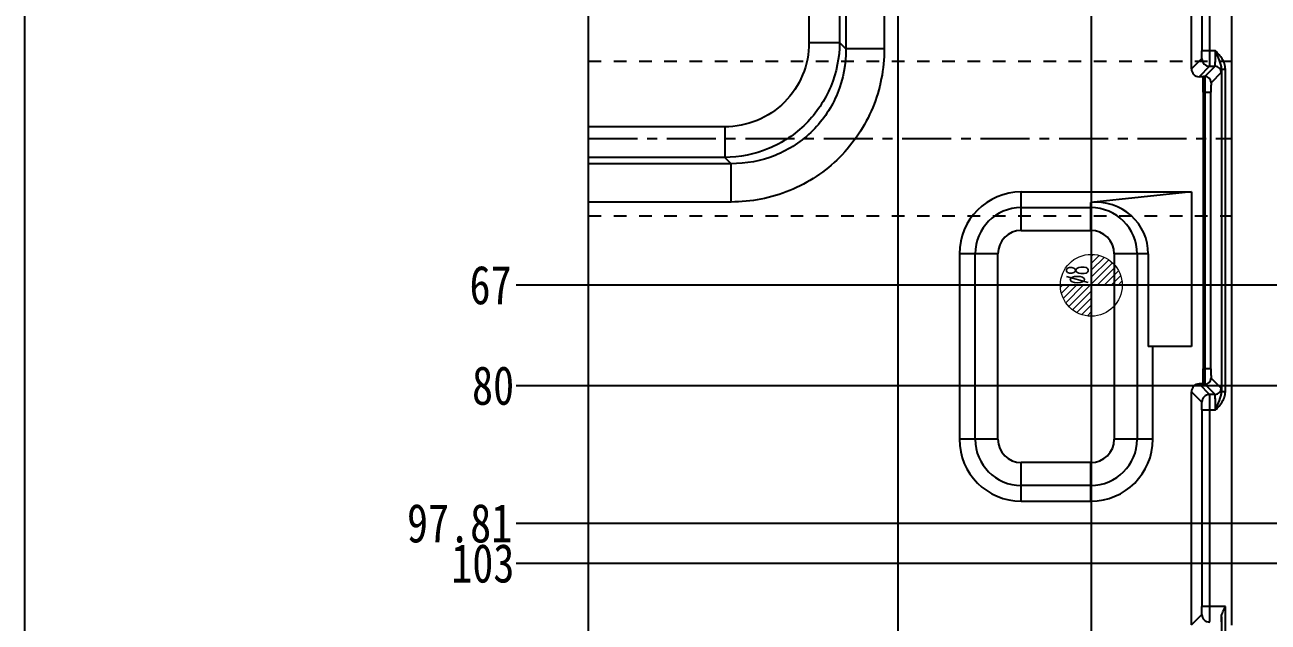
# Model space of a CAD drawing. Header units: millimetres. Extents: x -1265 to 1982, y -12197 to 1934.
# Drawn here: x -326.7 to -166, y -3272.7 to -3195.4 of the extents above; entities that cross this region are included whole.
import ezdxf
from ezdxf.enums import TextEntityAlignment as Align

# ---------------------------------------------------------------- set-up
doc = ezdxf.new("R2010")
doc.units = ezdxf.units.MM
doc.header["$LTSCALE"] = 16.335
doc.header["$PDMODE"] = 3
doc.header["$PDSIZE"] = 0.3125
doc.linetypes.add('CENTER', pattern=[0.6, 0.375, -0.075, 0.075, -0.075])
doc.linetypes.add('HIDDEN', pattern=[0.2, 0.1, -0.1])
doc.layers.get('0').update_dxf_attribs({"linetype": 'CONTINUOUS'})
doc.layers.get('Defpoints').update_dxf_attribs({"linetype": 'CONTINUOUS'})
doc.layers.add('DEFAULT_2', color=8, linetype='HIDDEN')
doc.layers.add('DIM', color=3, linetype='CONTINUOUS')
doc.layers.add('epin', color=13, linetype='CONTINUOUS', lineweight=9)
doc.styles.get("Standard").update_dxf_attribs({"font": 'txt', "width": 0.8})
doc.styles.add('TXT05', font='txt.shx', dxfattribs={"width": 0.5, "bigfont": 'gbcbig.shx'})
doc.dimstyles.new('11', dxfattribs={"dimtxt": 8, "dimasz": 8, "dimexe": 0, "dimexo": 0, "dimgap": 0, "dimtad": 0, "dimdsep": 46, "dimtxsty": 'Standard', "dimcen": 0, "dimclrd": 4, "dimclre": 4, "dimclrt": 6, "dimazin": 0, "dimtp": 0.01, "dimtm": 0.01, "dimtfac": 1, "dimtofl": 0, "dimtmove": 0, "dimatfit": 3, "dimfxl": 0, "dimtolj": 1, "dimarcsym": 0})

# ---------------------------------------------------------------- blocks, each defined once
blk = doc.blocks.new('epin_ejp_8')
at = {"layer": 'epin'}
h = blk.add_hatch(dxfattribs=at)
h.set_pattern_fill('_ANSI31', color=123, scale=0.2, angle=90, style=0)
h.set_pattern_definition([(135, (-2636.1445, 786.8366), (-0.4490128, -0.4490128), [])])
h.paths.add_polyline_path([(0, 4, 0.414214), (-4, 0), (0, 0)])
h.paths.add_polyline_path([(4, 0), (0, 0), (0, -4, 0.414214)])
at = {"layer": 'epin', "color": 1, "linetype": 'CENTER', "ltscale": 0.248791}
for p, q in [((0, -4.4), (0, 4.4)), ((-4.4, 0), (4.4, 0))]:
    blk.add_line(p, q, dxfattribs=at)
at = {"layer": 'epin'}
blk.add_circle((0, 0), 4, dxfattribs=at)
at = {"layer": 'epin', "color": 6, "style": 'TXT05', "width": 0.5}
blk.add_text('%%c8', height=2.8, dxfattribs=at).set_placement((1.33, 1.8), align=Align.MIDDLE)
blk = doc.blocks.new('08')
at = {"layer": 'epin', "rotation": 90}
blk.add_blockref('epin_ejp_8', (-3237.02, 1977.03), dxfattribs=at)
blk = doc.blocks.new('*D585')
at = {"layer": 'Defpoints', "color": 0}
for p in [(36.15, -3162.07), (-165.85, -3293.47), (-169.3, -3470.92)]:
    blk.add_point(p, dxfattribs=at)
at = {"layer": 'DIM', "color": 4, "lineweight": -2}
for p, q in [((-165.85, -3293.47), (-165.85, -3462.92)), ((-165.85, -3462.92), (-169.3, -3466.92)), ((-169.3, -3466.92), (-169.3, -3470.92))]:
    blk.add_line(p, q, dxfattribs=at)
at = {"layer": 'DIM', "color": 6, "insert": (-169.3, -3475.92), "char_height": 5, "attachment_point": 5, "rotation": 90}
blk.add_mtext('\\A1;202', dxfattribs=at)
blk = doc.blocks.new('*D586')
at = {"layer": 'Defpoints', "color": 0}
for p in [(36.15, -3162.07), (-188.85, -3166.47), (-188.85, -3470.92)]:
    blk.add_point(p, dxfattribs=at)
at = {"layer": 'DIM', "color": 4, "lineweight": -2}
blk.add_line((-188.85, -3166.47), (-188.85, -3470.92), dxfattribs=at)
at = {"layer": 'DIM', "color": 6, "insert": (-188.85, -3476.25), "char_height": 5, "attachment_point": 5, "rotation": 90}
blk.add_mtext('\\A1;225', dxfattribs=at)
blk = doc.blocks.new('*D587')
at = {"layer": 'Defpoints', "color": 0}
for p in [(36.15, -3162.07), (-213.85, -3168.34), (-213.85, -3470.92)]:
    blk.add_point(p, dxfattribs=at)
at = {"layer": 'DIM', "color": 4, "lineweight": -2}
blk.add_line((-213.85, -3168.34), (-213.85, -3470.92), dxfattribs=at)
at = {"layer": 'DIM', "color": 6, "insert": (-213.85, -3475.92), "char_height": 5, "attachment_point": 5, "rotation": 90}
blk.add_mtext('\\A1;250', dxfattribs=at)
blk = doc.blocks.new('*D588')
at = {"layer": 'Defpoints', "color": 0}
for p in [(36.15, -3162.07), (-263.18, -3367.07), (-233.41, -3367.07)]:
    blk.add_point(p, dxfattribs=at)
at = {"layer": 'DIM', "color": 4, "lineweight": -2}
blk.add_line((-233.41, -3367.07), (-263.18, -3367.07), dxfattribs=at)
at = {"layer": 'DIM', "color": 6, "insert": (-268.18, -3367.07), "char_height": 5, "attachment_point": 5}
blk.add_mtext('\\A1;205', dxfattribs=at)
blk = doc.blocks.new('*D589')
at = {"layer": 'Defpoints', "color": 0}
for p in [(36.15, -3162.07), (-263.18, -3421.66), (-3.11, -3421.66)]:
    blk.add_point(p, dxfattribs=at)
at = {"layer": 'DIM', "color": 4, "lineweight": -2}
blk.add_line((-3.11, -3421.66), (-263.18, -3421.66), dxfattribs=at)
at = {"layer": 'DIM', "color": 6, "insert": (-273.18, -3421.66), "char_height": 5, "attachment_point": 5}
blk.add_mtext('\\A1;259.58', dxfattribs=at)
blk = doc.blocks.new('*D590')
at = {"layer": 'Defpoints', "color": 0}
for p in [(36.15, -3162.07), (-263.18, -3405.49), (-71.11, -3410.66)]:
    blk.add_point(p, dxfattribs=at)
at = {"layer": 'DIM', "color": 4, "lineweight": -2}
for p, q in [((-259.18, -3405.49), (-263.18, -3405.49)), ((-255.18, -3410.66), (-259.18, -3405.49)), ((-71.11, -3410.66), (-255.18, -3410.66))]:
    blk.add_line(p, q, dxfattribs=at)
at = {"layer": 'DIM', "color": 6, "insert": (-273.18, -3405.49), "char_height": 5, "attachment_point": 5}
blk.add_mtext('\\A1;248.58', dxfattribs=at)
blk = doc.blocks.new('*D591')
at = {"layer": 'Defpoints', "color": 0}
for p in [(36.15, -3162.07), (-219.21, -3412.07), (-263.18, -3415.66)]:
    blk.add_point(p, dxfattribs=at)
at = {"layer": 'DIM', "color": 4, "lineweight": -2}
for p, q in [((-255.18, -3412.07), (-259.18, -3415.66)), ((-219.21, -3412.07), (-255.18, -3412.07)), ((-259.18, -3415.66), (-263.18, -3415.66))]:
    blk.add_line(p, q, dxfattribs=at)
at = {"layer": 'DIM', "color": 6, "insert": (-268.18, -3415.66), "char_height": 5, "attachment_point": 5}
blk.add_mtext('\\A1;250', dxfattribs=at)
blk = doc.blocks.new('*D592')
at = {"layer": 'Defpoints', "color": 0}
for p in [(36.15, -3162.07), (-263.18, -3390.66), (-138.41, -3390.66)]:
    blk.add_point(p, dxfattribs=at)
at = {"layer": 'DIM', "color": 4, "lineweight": -2}
blk.add_line((-138.41, -3390.66), (-263.18, -3390.66), dxfattribs=at)
at = {"layer": 'DIM', "color": 6, "insert": (-273.18, -3390.66), "char_height": 5, "attachment_point": 5}
blk.add_mtext('\\A1;228.58', dxfattribs=at)
blk = doc.blocks.new('*D593')
at = {"layer": 'Defpoints', "color": 0}
for p in [(36.15, -3162.07), (-263.18, -3323.07), (-44.84, -3323.07)]:
    blk.add_point(p, dxfattribs=at)
at = {"layer": 'DIM', "color": 4, "lineweight": -2}
blk.add_line((-44.84, -3323.07), (-263.18, -3323.07), dxfattribs=at)
at = {"layer": 'DIM', "color": 6, "insert": (-267.18, -3323.07), "char_height": 5, "attachment_point": 5}
blk.add_mtext('\\A1;161', dxfattribs=at)
blk = doc.blocks.new('*D594')
at = {"layer": 'Defpoints', "color": 0}
for p in [(36.15, -3162.07), (-263.18, -3289.07), (-20.3, -3289.07)]:
    blk.add_point(p, dxfattribs=at)
at = {"layer": 'DIM', "color": 4, "lineweight": -2}
blk.add_line((-20.3, -3289.07), (-263.18, -3289.07), dxfattribs=at)
at = {"layer": 'DIM', "color": 6, "insert": (-267.85, -3289.07), "char_height": 5, "attachment_point": 5}
blk.add_mtext('\\A1;127', dxfattribs=at)
blk = doc.blocks.new('*D595')
at = {"layer": 'Defpoints', "color": 0}
for p in [(36.15, -3162.07), (-263.18, -3280.34), (-59.67, -3288.4)]:
    blk.add_point(p, dxfattribs=at)
at = {"layer": 'DIM', "color": 4, "lineweight": -2}
for p, q in [((-259.18, -3280.34), (-263.18, -3280.34)), ((-255.18, -3288.4), (-259.18, -3280.34)), ((-59.67, -3288.4), (-255.18, -3288.4))]:
    blk.add_line(p, q, dxfattribs=at)
at = {"layer": 'DIM', "color": 6, "insert": (-272.51, -3280.34), "char_height": 5, "attachment_point": 5}
blk.add_mtext('\\A1;126.32', dxfattribs=at)
blk = doc.blocks.new('*D596')
at = {"layer": 'Defpoints', "color": 0}
for p in [(36.15, -3162.07), (-263.18, -3265.07), (14.15, -3265.07)]:
    blk.add_point(p, dxfattribs=at)
at = {"layer": 'DIM', "color": 4, "lineweight": -2}
blk.add_line((14.15, -3265.07), (-263.18, -3265.07), dxfattribs=at)
at = {"layer": 'DIM', "color": 6, "insert": (-267.51, -3265.07), "char_height": 5, "attachment_point": 5}
blk.add_mtext('\\A1;103', dxfattribs=at)
blk = doc.blocks.new('*D597')
at = {"layer": 'Defpoints', "color": 0}
for p in [(36.15, -3162.07), (-263.18, -3259.88), (-78.77, -3259.88)]:
    blk.add_point(p, dxfattribs=at)
at = {"layer": 'DIM', "color": 4, "lineweight": -2}
blk.add_line((-78.77, -3259.88), (-263.18, -3259.88), dxfattribs=at)
at = {"layer": 'DIM', "color": 6, "insert": (-270.51, -3259.88), "char_height": 5, "attachment_point": 5}
blk.add_mtext('\\A1;97.81', dxfattribs=at)
blk = doc.blocks.new('*D598')
at = {"layer": 'Defpoints', "color": 0}
for p in [(36.15, -3162.07), (-263.18, -3242.07), (-103.85, -3242.07)]:
    blk.add_point(p, dxfattribs=at)
at = {"layer": 'DIM', "color": 4, "lineweight": -2}
blk.add_line((-103.85, -3242.07), (-263.18, -3242.07), dxfattribs=at)
at = {"layer": 'DIM', "color": 6, "insert": (-266.18, -3242.07), "char_height": 5, "attachment_point": 5}
blk.add_mtext('\\A1;80', dxfattribs=at)
blk = doc.blocks.new('*D599')
at = {"layer": 'Defpoints', "color": 0}
for p in [(36.15, -3162.07), (-263.18, -3229.07), (-157.85, -3229.07)]:
    blk.add_point(p, dxfattribs=at)
at = {"layer": 'DIM', "color": 4, "lineweight": -2}
blk.add_line((-157.85, -3229.07), (-263.18, -3229.07), dxfattribs=at)
at = {"layer": 'DIM', "color": 6, "insert": (-266.51, -3229.07), "char_height": 5, "attachment_point": 5}
blk.add_mtext('\\A1;67', dxfattribs=at)

msp = doc.modelspace()

# ---------------------------------------------------------------- linework, layer by layer
at = {"color": 7, "linetype": 'Continuous'}
for p, q in [((-253.846, -3380.072), (-253.846, -2944.072)), ((-170.686, -3273.037), (-170.686, -2984.174)), ((-220.565, -3125.645), (-220.565, -3198.5)), ((-215.613, -3125.645), (-215.613, -3198.5)), ((-225.343, -3126.462), (-225.343, -3197.683)), ((-221.382, -3126.462), (-221.382, -3197.683)), ((-175.901, -3201.091), (-175.901, -3178.981)), ((-174.533, -3181.337), (-174.533, -3198.735)), ((-173.528, -3198.735), (-173.528, -3181.337)), ((-225.343, -3197.683), (-221.382, -3197.683)), ((-221.382, -3197.683), (-220.565, -3198.5)), ((-215.613, -3198.5), (-220.565, -3198.5)), ((-175.901, -3201.091), (-174.55, -3199.74)), ((-172.793, -3198.735), (-174.533, -3198.735)), ((-173.545, -3200.745), (-174.896, -3202.096)), ((-174.158, -3202.062), (-172.841, -3200.745)), ((-173.545, -3200.745), (-172.841, -3200.745)), ((-172.037, -3201.549), (-173.354, -3202.866)), ((-172.012, -3201.097), (-172.012, -3242.843)), ((-172.012, -3201.097), (-171.509, -3201.097)), ((-171.509, -3242.843), (-171.509, -3201.097)), ((-174.394, -3202.096), (-174.896, -3202.096)), ((-174.394, -3202.096), (-174.342, -3202.062)), ((-174.394, -3202.096), (-174.394, -3241.844)), ((-174.158, -3202.062), (-174.342, -3202.062)), ((-174.394, -3204.071), (-173.375, -3204.071)), ((-174.179, -3204.071), (-174.179, -3239.869)), ((-173.375, -3239.869), (-173.375, -3204.071)), ((-236.236, -3208.575), (-253.846, -3208.575)), ((-236.236, -3208.575), (-236.236, -3212.537)), ((-236.236, -3212.537), (-253.846, -3212.537)), ((-236.236, -3212.537), (-235.419, -3213.354)), ((-235.419, -3213.354), (-253.846, -3213.354)), ((-235.419, -3218.306), (-235.419, -3213.354)), ((-197.894, -3221.985), (-197.894, -3216.999)), ((-197.894, -3216.999), (-175.894, -3216.999)), ((-175.894, -3216.999), (-188.894, -3218.374)), ((-175.894, -3216.999), (-175.894, -3236.999)), ((-235.419, -3218.306), (-253.846, -3218.306)), ((-197.894, -3219.03), (-188.894, -3219.03)), ((-188.894, -3221.985), (-188.894, -3218.374)), ((-197.894, -3221.985), (-188.894, -3221.985)), ((-205.894, -3224.999), (-205.894, -3248.999)), ((-200.908, -3224.999), (-205.894, -3224.999)), ((-203.862, -3248.999), (-203.862, -3224.999)), ((-200.908, -3248.999), (-200.908, -3224.999)), ((-185.88, -3224.999), (-185.88, -3248.999)), ((-181.485, -3224.999), (-185.88, -3224.999)), ((-182.925, -3224.999), (-182.925, -3248.999)), ((-181.485, -3224.999), (-181.485, -3236.999)), ((-175.894, -3236.999), (-181.485, -3236.999)), ((-180.894, -3248.999), (-180.894, -3236.999)), ((-173.375, -3239.869), (-174.394, -3239.869)), ((-174.896, -3241.844), (-173.545, -3243.195)), ((-174.394, -3241.844), (-174.896, -3241.844)), ((-174.394, -3241.844), (-174.342, -3241.878)), ((-174.342, -3241.878), (-174.158, -3241.878)), ((-172.841, -3243.195), (-174.158, -3241.878)), ((-173.354, -3241.075), (-172.037, -3242.391)), ((-175.901, -3272.999), (-175.901, -3242.849)), ((-174.55, -3244.2), (-175.901, -3242.849)), ((-172.841, -3243.195), (-173.545, -3243.195)), ((-171.509, -3242.843), (-172.012, -3242.843)), ((-174.533, -3245.205), (-174.533, -3270.643)), ((-174.533, -3245.205), (-172.793, -3245.205)), ((-173.528, -3270.643), (-173.528, -3245.205)), ((-200.908, -3248.999), (-205.894, -3248.999)), ((-180.894, -3248.999), (-185.88, -3248.999)), ((-197.894, -3256.999), (-197.894, -3252.013)), ((-188.894, -3252.013), (-197.894, -3252.013)), ((-188.894, -3256.999), (-188.894, -3252.013)), ((-188.894, -3254.967), (-197.894, -3254.967)), ((-197.894, -3256.999), (-188.894, -3256.999)), ((-171.509, -3270.643), (-174.533, -3270.643)), ((-171.509, -3273.833), (-171.509, -3270.643)), ((-175.901, -3272.999), (-174.55, -3271.648)), ((-172.012, -3271.962), (-172.012, -3273.834))]:
    msp.add_line(p, q, dxfattribs=at)
msp.add_lwpolyline([(-326.714, -2762.541), (670.732, -2762.541), (670.732, -3582.339), (-326.714, -3582.339)], close=True)
for centre, radius, start, end in [((-173.545, -3199.74), 1.005, 180.02106, 269.97894), ((-172.842, -3201.549), 0.804, 0.02106, 89.97894), ((-174.158, -3202.866), 0.804, 0.02106, 89.97894), ((-197.894, -3224.999), 8, 90, 180), ((-197.894, -3224.999), 5.969, 90, 180), ((-188.894, -3224.999), 5.969, 0, 90), ((-197.894, -3224.999), 3.014, 90, 180), ((-188.894, -3224.999), 3.014, 0, 90), ((-174.158, -3241.074), 0.804, 270.02106, 359.97894), ((-173.545, -3244.201), 1.005, 90.02106, 179.97894), ((-172.842, -3242.391), 0.804, 270.02106, 359.97894), ((-197.894, -3248.999), 8, 180, 270), ((-197.894, -3248.999), 5.969, 180, 270), ((-197.894, -3248.999), 3.014, 180, 270), ((-188.894, -3248.999), 8, 270, 0), ((-188.894, -3248.999), 5.969, 270, 0), ((-188.894, -3248.999), 3.014, 270, 0), ((-173.545, -3271.647), 1.005, 180.02106, 269.97894)]:
    msp.add_arc(centre, radius, start, end, dxfattribs=at)
for centre, major_axis, ratio, start_param, end_param in [((-174.896, -3201.091), (-0.711, -0.711), 0.9996955, -0.7852459, 0.7852459), ((-188.185, -3224.999), (6.7, 0), 0.9943878, 0, 1.6767909), ((-174.896, -3242.849), (0.711, -0.711), 0.9996955, 2.3563468, 3.9268385), ((-172.038, -3270.643), (0, 2.01), 0.0174551, -3.1241394, -2.2869093)]:
    msp.add_ellipse(centre, major_axis=major_axis, ratio=ratio, start_param=start_param, end_param=end_param, dxfattribs=at)
for points, knots in [([(-225.343, -3197.683), (-225.343, -3199.101), (-225.9, -3201.969), (-228.32, -3205.6), (-231.951, -3208.019), (-234.818, -3208.575), (-236.236, -3208.575)], [0, 0, 0, 0, 0.2500811, 0.5000871, 0.7500058, 1, 1, 1, 1]), ([(-221.382, -3197.683), (-221.392, -3199.613), (-222.172, -3203.512), (-225.476, -3208.444), (-230.409, -3211.747), (-234.306, -3212.527), (-236.236, -3212.537)], [0, 0, 0, 0, 0.250027, 0.5000863, 0.7500594, 1, 1, 1, 1]), ([(-215.613, -3198.5), (-215.613, -3201.079), (-216.626, -3206.294), (-221.025, -3212.896), (-227.628, -3217.293), (-232.84, -3218.305), (-235.419, -3218.306)], [0, 0, 0, 0, 0.2500784, 0.500083, 0.7500025, 1, 1, 1, 1]), ([(-220.565, -3198.5), (-220.552, -3200.438), (-221.286, -3204.364), (-224.579, -3209.342), (-229.557, -3212.633), (-233.481, -3213.366), (-235.419, -3213.354)], [0, 0, 0, 0, 0.2500268, 0.5000845, 0.7500553, 1, 1, 1, 1]), ([(-174.55, -3199.74), (-174.544, -3199.735), (-174.549, -3199.702), (-174.54, -3199.648), (-174.541, -3199.553), (-174.537, -3199.431), (-174.536, -3199.281), (-174.533, -3199.046), (-174.533, -3198.862), (-174.533, -3198.735)], [0, 0, 0, 0, 0.0229634, 0.082427, 0.1755145, 0.2992498, 0.4500064, 0.6216001, 1, 1, 1, 1]), ([(-173.545, -3200.745), (-173.538, -3200.731), (-173.546, -3200.674), (-173.534, -3200.56), (-173.537, -3200.373), (-173.532, -3200.126), (-173.531, -3199.827), (-173.528, -3199.357), (-173.528, -3198.989), (-173.528, -3198.735)], [0, 0, 0, 0, 0.0222677, 0.0811426, 0.1746664, 0.2990482, 0.4497829, 0.6213287, 1, 1, 1, 1]), ([(-172.841, -3200.745), (-172.837, -3200.742), (-172.836, -3200.724), (-172.83, -3200.694), (-172.827, -3200.642), (-172.82, -3200.541), (-172.813, -3200.372), (-172.806, -3200.126), (-172.801, -3199.827), (-172.795, -3199.357), (-172.793, -3198.989), (-172.793, -3198.735)], [0, 0, 0, 0, 0.0069957, 0.023282, 0.0486627, 0.0827978, 0.175876, 0.2995679, 0.450258, 0.6217715, 1, 1, 1, 1]), ([(-172.012, -3201.097), (-172.01, -3200.714), (-172.284, -3199.902), (-172.616, -3199.148), (-172.793, -3198.735)], [0, 0, 0, 0, 0.4600703, 1, 1, 1, 1]), ([(-171.509, -3201.097), (-171.519, -3200.867), (-171.595, -3200.408), (-171.908, -3199.787), (-172.323, -3199.238), (-172.631, -3198.897), (-172.793, -3198.735)], [0, 0, 0, 0, 0.2502367, 0.4998032, 0.7503083, 1, 1, 1, 1]), ([(-172.012, -3201.097), (-172.013, -3201.16), (-172.018, -3201.269), (-172.02, -3201.411), (-172.033, -3201.493), (-172.029, -3201.54), (-172.037, -3201.549)], [0, 0, 0, 0, 0.4186991, 0.7285103, 0.9232386, 1, 1, 1, 1]), ([(-174.394, -3204.071), (-174.394, -3203.817), (-174.392, -3203.449), (-174.386, -3202.979), (-174.38, -3202.68), (-174.372, -3202.433), (-174.365, -3202.264), (-174.358, -3202.163), (-174.354, -3202.111), (-174.348, -3202.082), (-174.346, -3202.064), (-174.342, -3202.062)], [0, 0, 0, 0, 0.3784076, 0.5498065, 0.7003954, 0.8246809, 0.9181748, 0.9521208, 0.9771485, 0.9931047, 1, 1, 1, 1]), ([(-174.158, -3202.062), (-174.166, -3202.074), (-174.157, -3202.133), (-174.171, -3202.246), (-174.169, -3202.434), (-174.174, -3202.68), (-174.175, -3202.98), (-174.178, -3203.449), (-174.179, -3203.818), (-174.179, -3204.071)], [0, 0, 0, 0, 0.022294, 0.0811751, 0.1746985, 0.2990765, 0.4498053, 0.6213441, 1, 1, 1, 1]), ([(-173.354, -3202.866), (-173.361, -3202.872), (-173.355, -3202.911), (-173.366, -3202.976), (-173.365, -3203.09), (-173.37, -3203.237), (-173.372, -3203.416), (-173.374, -3203.698), (-173.375, -3203.919), (-173.375, -3204.071)], [0, 0, 0, 0, 0.0229531, 0.0824085, 0.1754906, 0.2992239, 0.4499825, 0.621582, 1, 1, 1, 1]), ([(-174.342, -3241.878), (-174.346, -3241.876), (-174.348, -3241.858), (-174.354, -3241.829), (-174.358, -3241.777), (-174.365, -3241.676), (-174.372, -3241.507), (-174.38, -3241.26), (-174.386, -3240.961), (-174.392, -3240.491), (-174.394, -3240.123), (-174.394, -3239.869)], [0, 0, 0, 0, 0.0068953, 0.0228515, 0.0478793, 0.0818253, 0.1753192, 0.2996047, 0.4501936, 0.6215925, 1, 1, 1, 1]), ([(-174.179, -3239.869), (-174.179, -3240.122), (-174.178, -3240.491), (-174.175, -3240.961), (-174.174, -3241.26), (-174.169, -3241.506), (-174.171, -3241.694), (-174.157, -3241.807), (-174.166, -3241.866), (-174.158, -3241.878)], [0, 0, 0, 0, 0.3786559, 0.5501946, 0.7009235, 0.8253015, 0.9188249, 0.977706, 1, 1, 1, 1]), ([(-173.375, -3239.869), (-173.375, -3240.021), (-173.374, -3240.242), (-173.372, -3240.524), (-173.37, -3240.703), (-173.365, -3240.85), (-173.366, -3240.964), (-173.355, -3241.029), (-173.361, -3241.068), (-173.354, -3241.075)], [0, 0, 0, 0, 0.3784179, 0.5500174, 0.700776, 0.8245093, 0.9175914, 0.9770469, 1, 1, 1, 1]), ([(-173.528, -3245.205), (-173.528, -3244.951), (-173.528, -3244.583), (-173.531, -3244.113), (-173.532, -3243.814), (-173.537, -3243.567), (-173.534, -3243.38), (-173.546, -3243.266), (-173.538, -3243.209), (-173.545, -3243.195)], [0, 0, 0, 0, 0.3786712, 0.5502169, 0.7009516, 0.8253334, 0.9188573, 0.9777323, 1, 1, 1, 1]), ([(-172.793, -3245.205), (-172.793, -3244.951), (-172.795, -3244.583), (-172.801, -3244.113), (-172.806, -3243.814), (-172.813, -3243.568), (-172.82, -3243.399), (-172.827, -3243.298), (-172.83, -3243.246), (-172.836, -3243.216), (-172.837, -3243.198), (-172.841, -3243.195)], [0, 0, 0, 0, 0.3782284, 0.5497418, 0.7004319, 0.8241239, 0.9172021, 0.9513372, 0.976718, 0.9930043, 1, 1, 1, 1]), ([(-172.793, -3245.205), (-172.616, -3244.792), (-172.284, -3244.039), (-172.01, -3243.226), (-172.012, -3242.843)], [0, 0, 0, 0, 0.5399297, 1, 1, 1, 1]), ([(-172.793, -3245.205), (-172.632, -3245.042), (-172.322, -3244.703), (-171.909, -3244.152), (-171.594, -3243.533), (-171.514, -3243.073), (-171.509, -3242.843)], [0, 0, 0, 0, 0.2497688, 0.5001243, 0.7499015, 1, 1, 1, 1]), ([(-172.037, -3242.391), (-172.029, -3242.4), (-172.033, -3242.447), (-172.02, -3242.529), (-172.018, -3242.671), (-172.013, -3242.78), (-172.012, -3242.843)], [0, 0, 0, 0, 0.0767614, 0.2714897, 0.581301, 1, 1, 1, 1]), ([(-174.533, -3245.205), (-174.533, -3245.078), (-174.533, -3244.894), (-174.536, -3244.659), (-174.537, -3244.509), (-174.541, -3244.387), (-174.54, -3244.292), (-174.549, -3244.238), (-174.544, -3244.206), (-174.55, -3244.2)], [0, 0, 0, 0, 0.378398, 0.5499925, 0.70075, 0.8244858, 0.9175732, 0.9770366, 1, 1, 1, 1]), ([(-174.55, -3271.648), (-174.544, -3271.642), (-174.549, -3271.61), (-174.54, -3271.555), (-174.541, -3271.461), (-174.537, -3271.338), (-174.536, -3271.189), (-174.533, -3270.954), (-174.533, -3270.77), (-174.533, -3270.643)], [0, 0, 0, 0, 0.0229634, 0.082427, 0.1755145, 0.2992498, 0.4500064, 0.6216001, 1, 1, 1, 1]), ([(-173.545, -3272.653), (-173.538, -3272.639), (-173.546, -3272.582), (-173.534, -3272.468), (-173.537, -3272.281), (-173.532, -3272.034), (-173.531, -3271.735), (-173.528, -3271.265), (-173.528, -3270.897), (-173.528, -3270.643)], [0, 0, 0, 0, 0.0222677, 0.0811426, 0.1746664, 0.2990482, 0.4497829, 0.6213287, 1, 1, 1, 1]), ([(-172.012, -3271.962), (-172.01, -3271.858), (-171.96, -3271.638), (-171.789, -3271.198), (-171.622, -3270.868), (-171.509, -3270.643)], [0, 0, 0, 0, 0.2206378, 0.4682158, 1, 1, 1, 1])]:
    msp.add_open_spline(points, degree=3, knots=knots, dxfattribs=at)
at = {"layer": 'DEFAULT_2', "color": 8, "linetype": 'HIDDEN'}
for p, q in [((-253.846, -3200.072), (-170.686, -3200.072)), ((-253.846, -3220.072), (-170.686, -3220.072))]:
    msp.add_line(p, q, dxfattribs=at)
at = {"layer": 'DEFAULT_2', "color": 1, "linetype": 'CENTER', "ltscale": 1.034475}
msp.add_line((-253.846, -3210.072), (-170.686, -3210.072), dxfattribs=at)

# ---------------------------------------------------------------- block references
msp.add_blockref('08', (3048.174, -5206.101))

# ---------------------------------------------------------------- dimensions: what is measured, and where the dimension line sits
at = {"layer": 'DIM'}
for feature_location, offset, dtype, picture, middle in [((-3.112, -3421.655), (-260.068, 0), 0, '*D589', (-273.18, -3421.655)), ((-71.112, -3410.655), (-192.068, 5.17), 0, '*D590', (-273.18, -3405.486)), ((-138.413, -3390.655), (-124.767, 0), 0, '*D592', (-273.18, -3390.655)), ((-59.673, -3288.396), (-203.507, 8.056), 0, '*D595', (-272.513, -3280.34)), ((-78.768, -3259.884), (-184.412, 0), 0, '*D597', (-270.513, -3259.884)), ((-233.409, -3367.072), (-29.771, 0), 0, '*D588', (-268.18, -3367.072)), ((-219.214, -3412.072), (-43.966, -3.583), 0, '*D591', (-268.18, -3415.655)), ((-20.298, -3289.072), (-242.882, 0), 0, '*D594', (-267.846, -3289.072)), ((14.154, -3265.072), (-277.333, 0), 0, '*D596', (-267.513, -3265.072)), ((-44.844, -3323.072), (-218.336, 0), 0, '*D593', (-267.18, -3323.072)), ((-157.846, -3229.072), (-105.333, 0), 0, '*D599', (-266.513, -3229.072)), ((-103.846, -3242.072), (-159.333, 0), 0, '*D598', (-266.18, -3242.072)), ((-213.846, -3168.343), (0, -302.576), 1, '*D587', (-213.846, -3475.919)), ((-188.846, -3166.472), (0, -304.447), 1, '*D586', (-188.846, -3476.253)), ((-165.846, -3293.472), (-3.455, -177.447), 1, '*D585', (-169.302, -3475.919))]:
    dim = msp.add_ordinate_dim(feature_location=feature_location, offset=offset, dtype=dtype, origin=(36.154, -3162.072), dimstyle='11', override={"dimtxt": 5, "dimasz": 2, "dimfxl": 1.25, "dimarcsym": 1}, dxfattribs=at)
    dim.commit()
    dim.dimension.update_dxf_attribs({"geometry": picture, "text_midpoint": middle})

doc.saveas('drawing.dxf')
